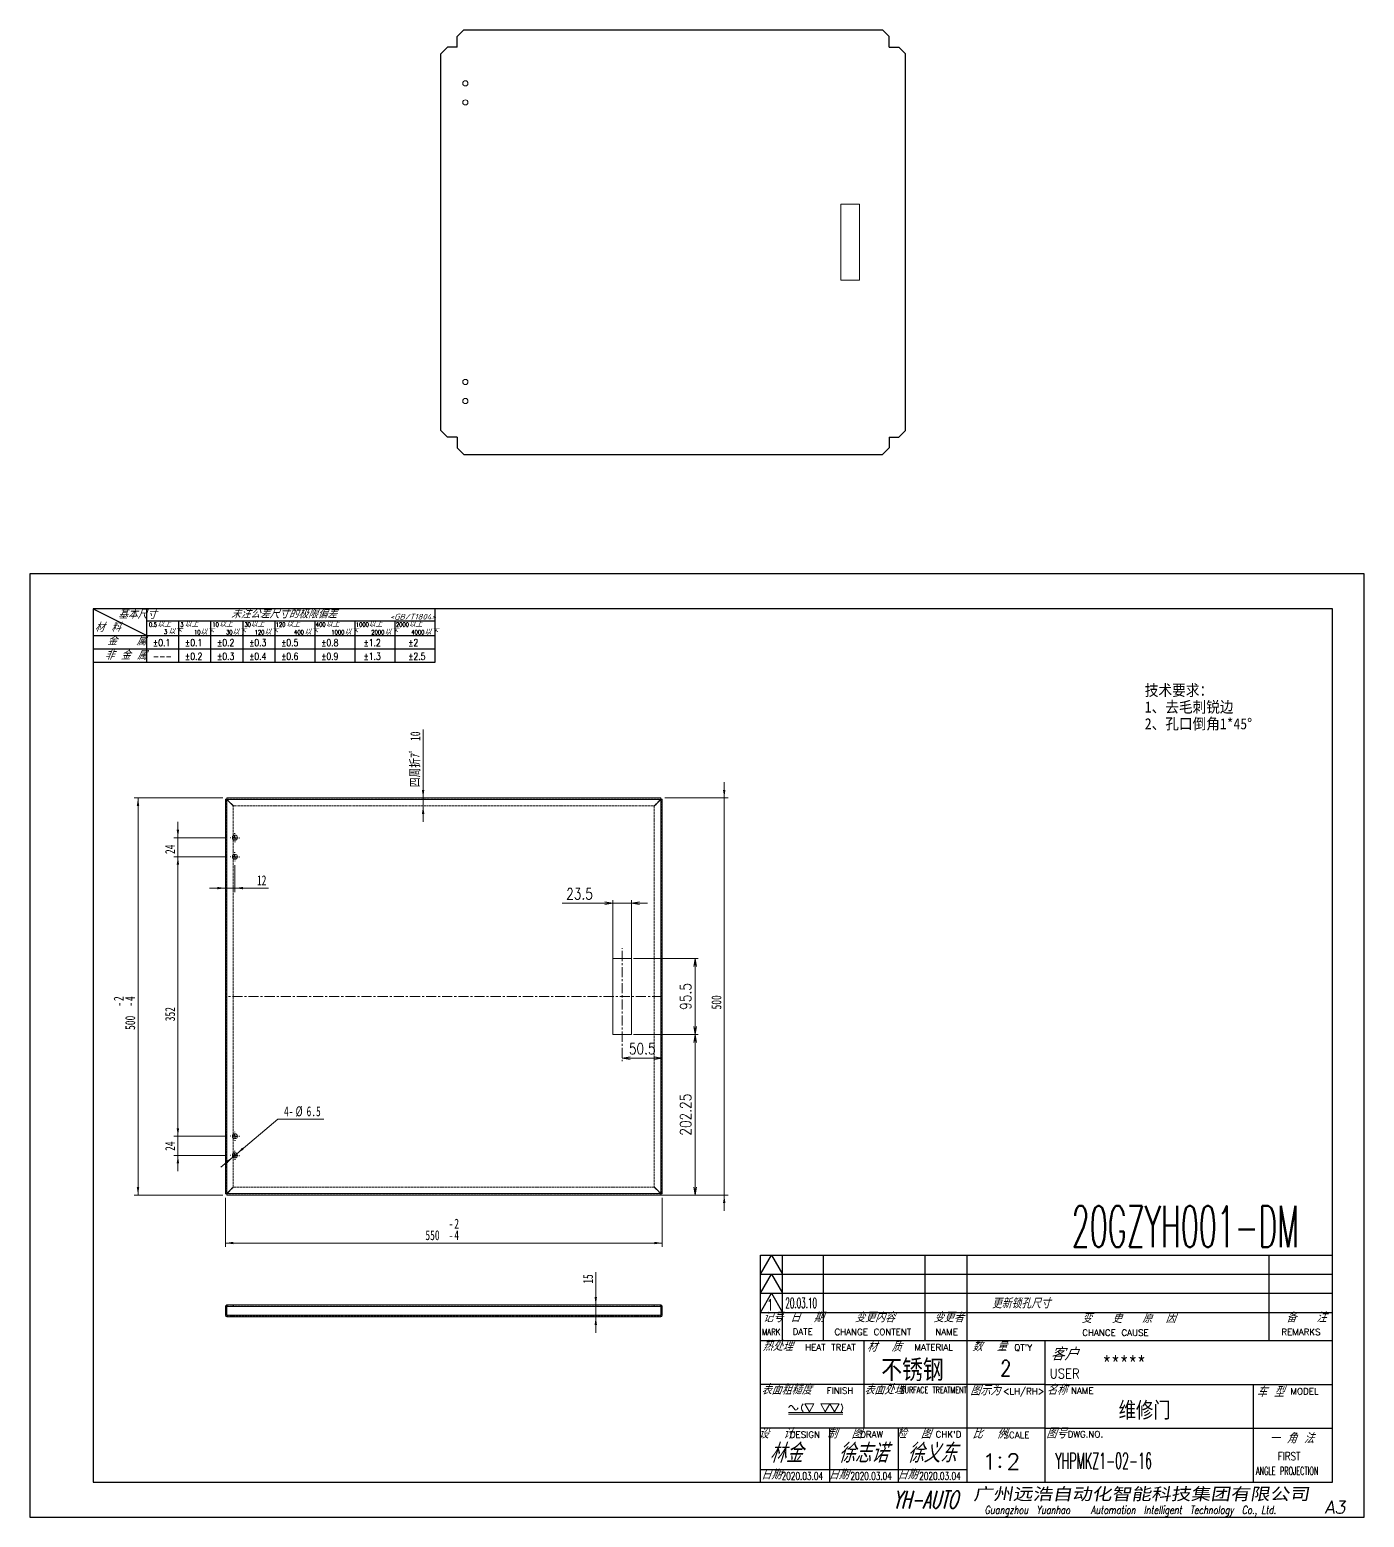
# Model space of a CAD drawing. Header units: millimetres. Extents: x 41248 to 42928, y -18678 to -16805.
import ezdxf
from ezdxf.enums import TextEntityAlignment as Align

# ---------------------------------------------------------------- set-up
doc = ezdxf.new("R2010")
doc.units = ezdxf.units.MM
doc.header["$PDMODE"] = 35
for name, pattern in [('AM_ISO02W050x2', [3.75, 3, -0.75]), ('CENTERX2', [20.32, 12.7, -2.54, 2.54, -2.54]), ('HIDDEN', [1.905, 1.27, -0.635])]:
    doc.linetypes.add(name, pattern=pattern)
for name, color, linetype in [('0-s', 7, 'Continuous'), ('图\\M+19E79\\M+195B6\\M+18E9A', 7, 'Continuous'), ('标注', 5, 'Continuous')]:
    doc.layers.add(name, color=color, linetype=linetype)
for name, color, linetype, lineweight in [('DIM', 3, 'Continuous', 20), ('DRAWING', 7, 'Continuous', 35), ('HIDDEN', 1, 'AM_ISO02W050x2', 18), ('MAIDI', 7, 'Continuous', 0), ('标注线', 3, 'Continuous', 25)]:
    doc.layers.add(name, color=color, linetype=linetype, lineweight=lineweight)
doc.styles.add('DIM', font='romans.shx', dxfattribs={"width": 0.8, "bigfont": 'bigfont.shx'})
doc.styles.add('GB', font='gbeitc.shx', dxfattribs={"bigfont": 'gbcbig.shx'})
doc.styles.add('hzdkt', font='simplex.shx')
doc.styles.add('SLDTEXTSTYLE0', font='TXT', dxfattribs={"width": 0.7, "bigfont": 'bigfont'})
doc.styles.add('SLDTEXTSTYLE1', font='TXT', dxfattribs={"width": 0.7})
doc.styles.get("Standard").update_dxf_attribs({"font": 'txt.shx', "width": 0.8, "oblique": 20, "bigfont": 'bigfont.shx'})
doc.styles.add('宋体', font='', dxfattribs={"width": 0.8, "height": 5})
doc.styles.add('标题\\M+18E9A', font='romand.shx', dxfattribs={"oblique": 10, "bigfont": 'bigfont.shx'})
doc.styles.add('标题栏字体', font='romans.shx', dxfattribs={"oblique": 10, "bigfont": 'bigfont.shx'})
doc.styles.get('宋体').set_extended_font_data('SimSun')
doc.dimstyles.new('YH 1-4', dxfattribs={"dimscale": 4, "dimtxt": 3.5, "dimasz": 2.5, "dimexe": 1, "dimexo": 0.625, "dimgap": 1.2, "dimtad": 3, "dimdsep": 46, "dimtxsty": 'DIM', "dimblk": 'OPEN', "dimcen": 0, "dimclrd": 8, "dimclre": 8, "dimclrt": 2, "dimazin": 2, "dimtfac": 0.5, "dimtmove": 0, "dimatfit": 3, "dimldrblk": 'OPEN', "dimfxl": 0, "dimtolj": 2, "dimlwd": 13, "dimlwe": 13, "dimarcsym": 0})

# ---------------------------------------------------------------- blocks, each defined once
blk = doc.blocks.new('FINISH_012')
at = {"layer": 'DIM'}
for p, q in [((-22.04, -7.78), (-5, -7.78)), ((-22.04, -8.28), (-5, -8.28)), ((-16.94, -5), (-14.06, -5)), ((-15.5, -7.5), (-16.94, -5)), ((-14.06, -5), (-15.5, -7.5)), ((-11.94, -5), (-9.06, -5)), ((-10.5, -7.5), (-11.94, -5)), ((-9.06, -5), (-10.5, -7.5)), ((-7.61, -7.5), (-9.06, -5)), ((-9.06, -5), (-6.17, -5)), ((-6.17, -5), (-7.61, -7.5))]:
    blk.add_line(p, q, dxfattribs=at)
for points in [[(-22, -6.25), (-21.25, -5.5), (-20.5, -6.25), (-19.75, -7), (-19, -6.25)], [(-17.5, -5), (-18, -6.25), (-17.5, -7.5)], [(-5.5, -5), (-5, -6.25), (-5.5, -7.5)]]:
    blk.add_spline(points, degree=3, dxfattribs=at)
blk = doc.blocks.new('YH A3')
at = {"layer": 'Defpoints', "linetype": 'Continuous'}
for p, q in [((0, 297), (0, 0)), ((420, 297), (0, 297)), ((420, 0), (420, 297)), ((0, 0), (420, 0))]:
    blk.add_line(p, q, dxfattribs=at)
at = {"layer": '图\\M+19E79\\M+195B6\\M+18E9A', "linetype": 'Continuous'}
for p, q in [((20, 286), (20, 11)), ((410, 286), (20, 286)), ((410, 11), (410, 286)), ((20, 11), (410, 11))]:
    blk.add_line(p, q, dxfattribs=at)
at = {"layer": '图\\M+19E79\\M+195B6\\M+18E9A', "color": 9}
for p, q in [((20, 286), (36.88, 277.54)), ((36.88, 269.2), (36.88, 286)), ((127.6, 269.2), (127.6, 286)), ((36.88, 282.22), (127.6, 282.22)), ((46.96, 269.2), (46.96, 282.22)), ((57.04, 269.2), (57.04, 282.22)), ((67.12, 269.2), (67.12, 282.22)), ((77.2, 269.2), (77.2, 282.22)), ((89.8, 269.2), (89.8, 282.22)), ((102.4, 269.2), (102.4, 282.22)), ((115, 269.2), (115, 282.22)), ((20, 277.54), (127.6, 277.54)), ((20, 273.37), (127.6, 273.37)), ((20, 269.2), (127.6, 269.2)), ((230, 82.5), (410, 82.5)), ((230, 76.5), (233.43, 82.5)), ((233.43, 82.5), (236.86, 76.5)), ((236.86, 55.5), (236.86, 82.5)), ((249.86, 55.5), (249.86, 82.5)), ((281.86, 55.5), (281.86, 82.5)), ((390, 82.5), (390, 55.5)), ((230, 76.5), (410, 76.5)), ((230, 70.5), (233.43, 76.5)), ((233.43, 76.5), (236.86, 70.5)), ((230, 70.5), (410, 70.5)), ((230, 64.5), (233.43, 70.5)), ((233.43, 70.5), (236.86, 64.5)), ((230, 64.5), (410, 64.5)), ((230, 64.5), (410, 64.5)), ((410, 55.5), (230, 55.5)), ((262.5, 55.5), (262.5, 41.75)), ((319.5, 55.5), (319.5, 11)), ((319.5, 41.75), (230, 41.75)), ((262.5, 41.75), (262.5, 28)), ((319.5, 41.75), (410, 41.75)), ((385, 41.75), (385, 11)), ((319.5, 28), (230, 28)), ((251.68, 28), (251.68, 11)), ((273.34, 28), (273.34, 11)), ((319.5, 28), (410, 28)), ((230, 15), (295, 15))]:
    blk.add_line(p, q, dxfattribs=at)
at = {"layer": '图\\M+19E79\\M+195B6\\M+18E9A', "color": 9, "linetype": 'Continuous'}
for p, q in [((230, 11), (230, 82.5)), ((295, 11), (295, 82.5)), ((246.18, 60.71), (246.18, 60.71)), ((246.18, 60.71), (246.18, 60.71)), ((246.18, 60.71), (246.18, 60.71)), ((399.47, 38.42), (399.47, 38.42))]:
    blk.add_line(p, q, dxfattribs=at)
at = {"layer": '图\\M+19E79\\M+195B6\\M+18E9A', "color": 7}
blk.add_line((410, 55.5), (230, 55.5), dxfattribs=at)
at = {"layer": '图\\M+19E79\\M+195B6\\M+18E9A', "color": 9}
for s, height, style, width, p in [('基本尺寸', 2.52, 'GB', 1.2, (27.84, 282.88)), ('未注公差尺寸的极限偏差', 2.52, 'GB', 1.5, (63.32, 283.02)), ('材 料', 2.52, 'GB', 1.5, (20.42, 278.77)), ('0.5', 1.35, 'DIM', 0.7, (37.54, 280.35)), ('以上', 1.62, 'GB', 1.3, (40.15, 280.3)), ('3', 1.35, 'DIM', 0.8, (47.39, 280.35)), ('以上', 1.62, 'GB', 1.3, (48.76, 280.3)), ('10', 1.35, 'DIM', 0.8, (57.47, 280.35)), ('以上', 1.62, 'GB', 1.3, (59.6, 280.3)), ('30', 1.35, 'DIM', 0.8, (67.55, 280.35)), ('以上', 1.62, 'GB', 1.3, (69.53, 280.3)), ('120', 1.35, 'DIM', 0.8, (77.39, 280.35)), ('以上', 1.62, 'GB', 1.3, (80.72, 280.3)), ('400', 1.35, 'DIM', 0.8, (90.03, 280.35)), ('以上', 1.62, 'GB', 1.3, (93.19, 280.3)), ('1000', 1.35, 'DIM', 0.8, (102.63, 280.35)), ('以上', 1.62, 'GB', 1.3, (106.67, 280.3)), ('<GB/T1804>', 1.8, 'GB', 1.3, (113.29, 282.59)), ('2000', 1.35, 'DIM', 0.8, (115.23, 280.35)), ('以上', 1.62, 'GB', 1.3, (119.31, 280.3)), ('金   属', 2.52, 'GB', 1.5, (24.33, 274.48)), ('\\M+1817D0.1', 2.205, 'DIM', 0.8, (38.78, 274.23)), ('3', 1.35, 'DIM', 0.8, (42.24, 278.06)), ('以下', 1.62, 'GB', 1.3, (43.61, 278.01)), ('\\M+1817D0.1', 2.205, 'DIM', 0.8, (48.86, 274.23)), ('10', 1.35, 'DIM', 0.8, (51.7, 277.92)), ('以下', 1.62, 'GB', 1.3, (53.69, 277.87)), ('\\M+1817D0.2', 2.205, 'DIM', 0.8, (58.94, 274.23)), ('30', 1.35, 'DIM', 0.8, (61.78, 277.92)), ('以下', 1.62, 'GB', 1.3, (63.77, 277.87)), ('\\M+1817D0.3', 2.205, 'DIM', 0.8, (69.02, 274.23)), ('120', 1.35, 'DIM', 0.8, (70.77, 277.92)), ('以下', 1.62, 'GB', 1.3, (73.85, 277.87)), ('\\M+1817D0.5', 2.205, 'DIM', 0.8, (79.1, 274.23)), ('400', 1.35, 'DIM', 0.8, (83.21, 277.92)), ('以下', 1.62, 'GB', 1.3, (86.45, 277.87)), ('\\M+1817D0.8', 2.205, 'DIM', 0.8, (91.7, 274.23)), ('1000', 1.35, 'DIM', 0.8, (94.92, 277.92)), ('以下', 1.62, 'GB', 1.3, (99.05, 277.87)), ('\\M+1817D1.2', 2.205, 'DIM', 0.8, (105.02, 274.23)), ('2000', 1.35, 'DIM', 0.8, (107.5, 277.92)), ('以下', 1.62, 'GB', 1.3, (111.65, 277.87)), ('\\M+1817D2', 2.205, 'DIM', 0.8, (119.09, 274.23)), ('4000', 1.35, 'DIM', 0.8, (120.1, 277.92)), ('以下', 1.62, 'GB', 1.3, (124.25, 277.87)), ('非 金 属', 2.52, 'GB', 1.5, (23.53, 269.99)), ('\\M+1817D0.2', 2.205, 'DIM', 0.8, (48.86, 269.94)), ('\\M+1817D0.3', 2.205, 'DIM', 0.8, (58.94, 269.94)), ('\\M+1817D0.4', 2.205, 'DIM', 0.8, (69.02, 269.94)), ('\\M+1817D0.6', 2.205, 'DIM', 0.8, (79.1, 269.94)), ('\\M+1817D0.9', 2.205, 'DIM', 0.8, (91.7, 269.94)), ('\\M+1817D1.3', 2.205, 'DIM', 0.8, (105.02, 269.94)), ('\\M+1817D2.5', 2.205, 'DIM', 0.8, (119.09, 269.94)), ('---', 2.205, 'DIM', 0.8, (38.78, 269.94)), ('记号', 2.8, 'GB', 1.4, (230.72, 61.43)), ('日  期', 2.8, 'GB', 1.4, (239.28, 61.43)), ('变更内容', 2.8, 'GB', 1.4, (259.68, 61.43)), ('变更者', 2.8, 'GB', 1.4, (284.48, 61.43)), ('变   更   原  因', 2.8, 'GB', 1.4, (331.02, 61.18)), ('备   注', 2.8, 'GB', 1.4, (395.41, 61.43)), ('热处理', 3, 'GB', 1.4, (230.61, 52.37)), ('材  质', 3, 'GB', 1.4, (263.44, 52.14)), ('数  量', 3, 'GB', 1.4, (296.59, 52.28)), ('表面粗糙度', 3, 'GB', 1.4, (230.24, 38.66)), ('表面处理', 3, 'GB', 1.3, (262.62, 38.66)), ('图示为', 3, 'GB', 1.4, (295.92, 38.38)), ('名称\u3000', 3, 'GB', 1.4, (320.05, 38.56)), ('比  例\u3000', 3, 'GB', 1.4, (296.61, 24.77)), ('图号', 3, 'GB', 1.4, (319.87, 24.88))]:
    blk.add_text(s, height=height, dxfattribs=dict(at, style=style, width=width)).set_placement(p)
for s, height, width, p in [('MARK', 2, 0.8, (233.35, 57.34)), ('USER', 3, 0.9, (325.72, 43.73))]:
    blk.add_text(s, height=height, dxfattribs=dict(at, width=width)).set_placement(p, align=Align.CENTER)
for s, p in [('DATE', (243.26, 57.42)), ('CHANGE CONTENT', (265.34, 57.34)), ('HEAT TREAT', (252, 52.46)), ('MATERIAL', (284.5, 52.46)), ('FINISH', (255.02, 38.84))]:
    blk.add_text(s, height=2, dxfattribs=at).set_placement(p, align=Align.CENTER)
for s, p in [('NAME', (288.56, 58.34)), ('CHANCE CAUSE', (341.71, 58.09)), ('REMARKS', (400.08, 58.34)), ('MODEL', (401.21, 39.65))]:
    blk.add_text(s, height=2, dxfattribs=at).set_placement(p, align=Align.MIDDLE)
for s, p in [("QT'Y ", (309.85, 52.43)), ('<LH/RH>', (306.29, 38.68)), ('NAME', (327.69, 38.84)), (' DESIGN', (237.43, 25.01)), (' DRAW', (259.57, 25.06)), ("CHK'D", (285.09, 25.09)), ('SCALE', (306.49, 24.88)), ('DWG.NO.', (326.67, 25.14))]:
    blk.add_text(s, height=2, dxfattribs=at).set_placement(p)
at = {"layer": '图\\M+19E79\\M+195B6\\M+18E9A', "color": 9, "style": 'GB'}
for s, height, width, p in [('客户', 4, 1.5, (325.5, 49.34)), ('设  计', 3, 1.4, (234.8, 24.81)), ('制  图', 3, 1.4, (256.29, 24.81)), ('检  图', 3, 1.4, (278.12, 24.81)), ('一 角 法', 3, 1.4, (397.09, 23.29)), ('日期', 2.8, 1.4, (233.29, 11.96)), ('日期', 2.8, 1.4, (254.52, 11.96)), ('日期', 2.8, 1.4, (276.18, 11.96))]:
    blk.add_text(s, height=height, dxfattribs=dict(at, width=width)).set_placement(p, align=Align.CENTER)
at = {"layer": '图\\M+19E79\\M+195B6\\M+18E9A', "color": 9}
for s, height, width, p in [('SURFACE TREATMENT', 2, 0.6, (274.08, 39.06)), ('FIRST', 2.5, 0.800645, (392.8, 17.97)), ('ANGLE PROJECTION', 2.5, 0.6, (385.9, 13.33))]:
    blk.add_text(s, height=height, dxfattribs=dict(at, width=width)).set_placement(p)
at = {"layer": '图\\M+19E79\\M+195B6\\M+18E9A', "color": 9, "style": 'GB', "width": 1.4}
blk.add_text('车 型', height=3, dxfattribs=at).set_placement((390.38, 39.65), align=Align.MIDDLE)
at = {"layer": '图\\M+19E79\\M+195B6\\M+18E9A', "color": 9, "style": '标题栏字体'}
blk.add_text(':', height=5, dxfattribs=at).set_placement((304.25, 15.69))
at = {"layer": '图\\M+19E79\\M+195B6\\M+18E9A', "color": 7, "lineweight": -3, "style": '宋体', "oblique": 10, "width": 1.2}
blk.add_text('广州远浩自动化智能科技集团有限公司', height=3.8, dxfattribs=at).set_placement((296.96, 5.45))
at = {"layer": '图\\M+19E79\\M+195B6\\M+18E9A', "color": 7, "style": '标题\\M+18E9A'}
for s, height, oblique, width, p in [('YH-AUTO', 5.5, 15, 0.6, (281.84, 5.55)), ('Guangzhou  Yuanhao   Automation  Intelligent  Technology  Co., Ltd.', 2.5, 10, 0.75, (346.39, 1.94))]:
    blk.add_text(s, height=height, dxfattribs=dict(at, oblique=oblique, width=width)).set_placement(p, align=Align.MIDDLE)
at = {"layer": '图\\M+19E79\\M+195B6\\M+18E9A', "color": 7, "style": '标题\\M+18E9A', "oblique": 10}
blk.add_text('A3', height=4, dxfattribs=at).set_placement((410.8, 3.14), align=Align.MIDDLE)
blk = doc.blocks.new('_Open')
at = {"color": 0, "linetype": 'ByBlock', "lineweight": -2}
for p, q in [((-1, 0.17), (0, 0)), ((-1, -0.17), (0, 0)), ((0, 0), (-1, 0))]:
    blk.add_line(p, q, dxfattribs=at)
blk = doc.blocks.new('*D3')
at = {"layer": 'Defpoints', "color": 0, "transparency": 16777216}
for p in [(41981.8, -17904.7), (41981.8, -17981.5), (42005.3, -17981.5)]:
    blk.add_point(p, dxfattribs=at)
at = {"layer": 'DRAWING', "color": 8, "lineweight": 13, "transparency": 16777216}
for p, q in [((41971.8, -17904.7), (41918.1, -17904.7)), ((41981.8, -17979), (41981.8, -17900.7)), ((42005.3, -17904.7), (41981.8, -17904.7)), ((42005.3, -17979), (42005.3, -17900.7)), ((42015.3, -17904.7), (42025.3, -17904.7))]:
    blk.add_line(p, q, dxfattribs=at)
at = {"layer": 'DRAWING', "color": 8, "lineweight": 13, "transparency": 16777216, "xscale": 10, "yscale": 10, "zscale": 10}
blk.add_blockref('_Open', (41981.8, -17904.7), dxfattribs=at)
at = {"layer": 'DRAWING', "color": 8, "lineweight": 13, "transparency": 16777216, "xscale": 10, "yscale": 10, "zscale": 10, "rotation": 180}
blk.add_blockref('_Open', (42005.3, -17904.7), dxfattribs=at)
at = {"layer": 'DRAWING', "color": 2, "transparency": 16777216, "insert": (41939.9, -17892.9), "char_height": 14, "attachment_point": 5, "style": 'DIM'}
blk.add_mtext('\\A2;23.5', dxfattribs=at)
blk = doc.blocks.new('*D4')
at = {"layer": 'Defpoints', "color": 0, "transparency": 16777216}
for p in [(42005.3, -18069.9), (42085.3, -18069.9), (42018.6, -18272.1)]:
    blk.add_point(p, dxfattribs=at)
at = {"layer": 'DRAWING', "color": 8, "lineweight": 13, "transparency": 16777216}
for p, q in [((42007.8, -18069.9), (42089.3, -18069.9)), ((42085.3, -18262.1), (42085.3, -18079.9)), ((42021.1, -18272.1), (42089.3, -18272.1))]:
    blk.add_line(p, q, dxfattribs=at)
at = {"layer": 'DRAWING', "color": 8, "lineweight": 13, "transparency": 16777216, "xscale": 10, "yscale": 10, "zscale": 10}
for p, rotation in [((42085.3, -18069.9), 90), ((42085.3, -18272.1), 270)]:
    blk.add_blockref('_Open', p, dxfattribs=dict(at, rotation=rotation))
at = {"layer": 'DRAWING', "color": 2, "transparency": 16777216, "insert": (42073.5, -18171), "char_height": 14, "attachment_point": 5, "rotation": 90, "style": 'DIM'}
blk.add_mtext('\\A2;202.25', dxfattribs=at)
blk = doc.blocks.new('*D5')
at = {"layer": 'Defpoints', "color": 0, "transparency": 16777216}
for p in [(42005.3, -17974.4), (42085.3, -17974.4), (42005.3, -18069.9)]:
    blk.add_point(p, dxfattribs=at)
at = {"layer": 'DRAWING', "color": 8, "lineweight": 13, "transparency": 16777216}
for p, q in [((42007.8, -17974.4), (42089.3, -17974.4)), ((42085.3, -18059.9), (42085.3, -17984.4)), ((42007.8, -18069.9), (42089.3, -18069.9))]:
    blk.add_line(p, q, dxfattribs=at)
at = {"layer": 'DRAWING', "color": 8, "lineweight": 13, "transparency": 16777216, "xscale": 10, "yscale": 10, "zscale": 10}
for p, rotation in [((42085.3, -17974.4), 90), ((42085.3, -18069.9), 270)]:
    blk.add_blockref('_Open', p, dxfattribs=dict(at, rotation=rotation))
at = {"layer": 'DRAWING', "color": 2, "transparency": 16777216, "insert": (42073.5, -18022.1), "char_height": 14, "attachment_point": 5, "rotation": 90, "style": 'DIM'}
blk.add_mtext('\\A2;95.5', dxfattribs=at)
blk = doc.blocks.new('*D6')
at = {"layer": 'Defpoints', "color": 0, "transparency": 16777216}
for p in [(42044.1, -18083.1), (41993.6, -18099.4), (42044.1, -18099.7)]:
    blk.add_point(p, dxfattribs=at)
at = {"layer": 'DRAWING', "color": 8, "lineweight": 13, "transparency": 16777216}
for p, q in [((42044.1, -18085.6), (42044.1, -18103.7)), ((41993.6, -18101.9), (41993.6, -18103.7)), ((42003.6, -18099.7), (42034.1, -18099.7))]:
    blk.add_line(p, q, dxfattribs=at)
at = {"layer": 'DRAWING', "color": 8, "lineweight": 13, "transparency": 16777216, "xscale": 10, "yscale": 10, "zscale": 10, "rotation": 180}
blk.add_blockref('_Open', (41993.6, -18099.7), dxfattribs=at)
at = {"layer": 'DRAWING', "color": 8, "lineweight": 13, "transparency": 16777216, "xscale": 10, "yscale": 10, "zscale": 10}
blk.add_blockref('_Open', (42044.1, -18099.7), dxfattribs=at)
at = {"layer": 'DRAWING', "color": 2, "transparency": 16777216, "insert": (42018.8, -18087.9), "char_height": 14, "attachment_point": 5, "style": 'DIM'}
blk.add_mtext('\\A2;50.5', dxfattribs=at)

msp = doc.modelspace()

# ---------------------------------------------------------------- linework, layer by layer
at = {"color": 7, "linetype": 'Continuous', "lineweight": 15}
for p, q in [((42292.432, -17024.559), (42268.932, -17024.559)), ((42268.932, -17024.559), (42268.932, -17120.059)), ((42292.432, -17120.059), (42292.432, -17024.559)), ((42268.932, -17120.059), (42292.432, -17120.059)), ((41494.095, -17773.818), (41494.064, -17773.813)), ((41494.064, -17773.813), (41495.564, -17773.813)), ((41494.064, -18270.46), (41494.064, -17773.813)), ((41494.185, -17773.833), (41494.095, -17773.818)), ((41494.332, -17773.857), (41494.185, -17773.833)), ((41494.532, -17773.889), (41494.332, -17773.857)), ((41494.779, -17773.929), (41494.532, -17773.889)), ((41495.064, -17773.975), (41494.779, -17773.929)), ((41495.38, -17774.026), (41495.064, -17773.975)), ((41495.717, -17774.08), (41495.38, -17774.026)), ((41495.572, -17773.818), (41495.564, -17773.813)), ((41495.594, -17773.833), (41495.572, -17773.818)), ((41495.631, -17773.857), (41495.594, -17773.833)), ((41495.681, -17773.889), (41495.631, -17773.857)), ((41495.743, -17773.929), (41495.681, -17773.889)), ((41496.064, -17774.137), (41495.717, -17774.08)), ((41495.741, -17772.137), (41495.741, -17773.637)), ((41495.741, -17772.137), (41495.746, -17772.167)), ((41495.741, -17772.137), (42042.388, -17772.137)), ((41495.741, -17773.637), (41495.746, -17773.644)), ((41495.814, -17773.975), (41495.743, -17773.929)), ((41495.746, -17772.167), (41495.761, -17772.257)), ((41495.746, -17773.644), (41495.761, -17773.667)), ((41495.761, -17772.257), (41495.784, -17772.405)), ((41495.761, -17773.667), (41495.784, -17773.704)), ((41495.784, -17772.405), (41495.817, -17772.604)), ((41495.784, -17773.704), (41495.817, -17773.754)), ((41495.893, -17774.026), (41495.814, -17773.975)), ((41495.817, -17772.604), (41495.857, -17772.851)), ((41495.817, -17773.754), (41495.857, -17773.815)), ((41495.857, -17772.851), (41495.903, -17773.137)), ((41495.857, -17773.815), (41495.903, -17773.887)), ((41495.977, -17774.08), (41495.893, -17774.026)), ((41495.903, -17773.137), (41495.954, -17773.453)), ((41495.903, -17773.887), (41495.954, -17773.966)), ((41495.954, -17773.453), (41496.008, -17773.789)), ((41495.954, -17773.966), (41496.008, -17774.05)), ((41496.064, -17774.137), (41495.977, -17774.08)), ((41496.008, -17773.789), (41496.064, -17774.137)), ((41496.008, -17774.05), (41496.064, -17774.137)), ((41496.064, -18270.137), (41496.064, -17774.137)), ((41496.064, -17774.137), (42042.064, -17774.137)), ((42042.064, -17774.137), (42042.12, -17773.789)), ((42042.064, -17774.137), (42042.12, -17774.05)), ((42042.162, -17774.074), (42042.064, -17774.137)), ((42042.454, -17774.074), (42042.064, -17774.137)), ((42042.064, -17774.137), (42042.064, -18270.137)), ((42042.12, -17773.789), (42042.175, -17773.453)), ((42042.12, -17774.05), (42042.175, -17773.966)), ((42042.256, -17774.013), (42042.162, -17774.074)), ((42042.175, -17773.453), (42042.226, -17773.137)), ((42042.175, -17773.966), (42042.226, -17773.887)), ((42042.226, -17773.137), (42042.272, -17772.851)), ((42042.226, -17773.887), (42042.272, -17773.815)), ((42042.342, -17773.957), (42042.256, -17774.013)), ((42042.272, -17772.851), (42042.312, -17772.604)), ((42042.272, -17773.815), (42042.312, -17773.754)), ((42042.312, -17772.604), (42042.344, -17772.405)), ((42042.312, -17773.754), (42042.344, -17773.704)), ((42042.418, -17773.908), (42042.342, -17773.957)), ((42042.344, -17772.405), (42042.368, -17772.257)), ((42042.344, -17773.704), (42042.368, -17773.667)), ((42042.368, -17772.257), (42042.383, -17772.167)), ((42042.368, -17773.667), (42042.383, -17773.644)), ((42042.383, -17772.167), (42042.388, -17772.137)), ((42042.383, -17773.644), (42042.388, -17773.637)), ((42042.388, -17772.137), (42042.388, -17773.637)), ((42042.48, -17773.868), (42042.418, -17773.908)), ((42042.83, -17774.013), (42042.454, -17774.074)), ((42042.526, -17773.838), (42042.48, -17773.868)), ((42042.555, -17773.82), (42042.526, -17773.838)), ((42042.564, -17773.813), (42042.555, -17773.82)), ((42044.064, -17773.813), (42042.564, -17773.813)), ((42043.175, -17773.957), (42042.83, -17774.013)), ((42043.478, -17773.908), (42043.175, -17773.957)), ((42043.727, -17773.868), (42043.478, -17773.908)), ((42043.912, -17773.838), (42043.727, -17773.868)), ((42044.026, -17773.82), (42043.912, -17773.838)), ((42044.064, -17773.813), (42044.026, -17773.82)), ((42044.064, -17773.813), (42044.064, -18270.46)), ((41504.064, -17824.698), (41504.064, -17819.575)), ((41504.064, -17848.698), (41504.064, -17843.575)), ((42005.314, -17974.387), (41981.814, -17974.387)), ((41981.814, -17974.387), (41981.814, -18069.887)), ((42005.314, -18069.887), (42005.314, -17974.387)), ((41981.814, -18069.887), (42005.314, -18069.887)), ((41504.064, -18200.698), (41504.064, -18195.575)), ((41504.064, -18224.698), (41504.064, -18219.575)), ((41494.064, -18270.46), (41494.095, -18270.455)), ((41494.064, -18270.46), (41495.564, -18270.46)), ((41494.095, -18270.455), (41494.185, -18270.44)), ((41494.185, -18270.44), (41494.332, -18270.416)), ((41494.332, -18270.416), (41494.532, -18270.384)), ((41494.532, -18270.384), (41494.779, -18270.344)), ((41494.779, -18270.344), (41495.064, -18270.298)), ((41495.064, -18270.298), (41495.38, -18270.247)), ((41495.38, -18270.247), (41495.717, -18270.193)), ((41495.564, -18270.46), (41495.572, -18270.455)), ((41495.572, -18270.455), (41495.594, -18270.44)), ((41495.594, -18270.44), (41495.631, -18270.416)), ((41495.631, -18270.416), (41495.681, -18270.384)), ((41495.681, -18270.384), (41495.743, -18270.344)), ((41495.717, -18270.193), (41496.064, -18270.137)), ((41495.746, -18270.629), (41495.741, -18270.637)), ((41495.741, -18272.137), (41495.741, -18270.637)), ((41495.746, -18272.106), (41495.741, -18272.137)), ((42042.388, -18272.137), (41495.741, -18272.137)), ((41495.743, -18270.344), (41495.814, -18270.298)), ((41495.761, -18270.606), (41495.746, -18270.629)), ((41495.761, -18272.016), (41495.746, -18272.106)), ((41495.784, -18270.57), (41495.761, -18270.606)), ((41495.784, -18271.869), (41495.761, -18272.016)), ((41495.817, -18270.52), (41495.784, -18270.57)), ((41495.817, -18271.669), (41495.784, -18271.869)), ((41495.814, -18270.298), (41495.893, -18270.247)), ((41495.857, -18270.458), (41495.817, -18270.52)), ((41495.857, -18271.422), (41495.817, -18271.669)), ((41495.903, -18270.387), (41495.857, -18270.458)), ((41495.903, -18271.137), (41495.857, -18271.422)), ((41495.893, -18270.247), (41495.977, -18270.193)), ((41495.954, -18270.308), (41495.903, -18270.387)), ((41495.954, -18270.821), (41495.903, -18271.137)), ((41496.008, -18270.223), (41495.954, -18270.308)), ((41496.008, -18270.484), (41495.954, -18270.821)), ((41495.977, -18270.193), (41496.064, -18270.137)), ((41496.064, -18270.137), (41496.008, -18270.223)), ((41496.064, -18270.137), (41496.008, -18270.484)), ((42042.064, -18270.137), (41496.064, -18270.137)), ((42042.064, -18270.137), (42042.162, -18270.2)), ((42042.064, -18270.137), (42042.454, -18270.2)), ((42042.12, -18270.223), (42042.064, -18270.137)), ((42042.12, -18270.484), (42042.064, -18270.137)), ((42042.175, -18270.308), (42042.12, -18270.223)), ((42042.175, -18270.821), (42042.12, -18270.484)), ((42042.162, -18270.2), (42042.256, -18270.26)), ((42042.226, -18270.387), (42042.175, -18270.308)), ((42042.226, -18271.137), (42042.175, -18270.821)), ((42042.272, -18270.458), (42042.226, -18270.387)), ((42042.272, -18271.422), (42042.226, -18271.137)), ((42042.256, -18270.26), (42042.342, -18270.316)), ((42042.312, -18270.52), (42042.272, -18270.458)), ((42042.312, -18271.669), (42042.272, -18271.422)), ((42042.344, -18270.57), (42042.312, -18270.52)), ((42042.344, -18271.869), (42042.312, -18271.669)), ((42042.342, -18270.316), (42042.418, -18270.365)), ((42042.368, -18270.606), (42042.344, -18270.57)), ((42042.368, -18272.016), (42042.344, -18271.869)), ((42042.383, -18270.629), (42042.368, -18270.606)), ((42042.383, -18272.106), (42042.368, -18272.016)), ((42042.388, -18270.637), (42042.383, -18270.629)), ((42042.388, -18272.137), (42042.383, -18272.106)), ((42042.388, -18272.137), (42042.388, -18270.637)), ((42042.418, -18270.365), (42042.48, -18270.405)), ((42042.454, -18270.2), (42042.83, -18270.26)), ((42042.48, -18270.405), (42042.526, -18270.435)), ((42042.526, -18270.435), (42042.555, -18270.454)), ((42042.555, -18270.454), (42042.564, -18270.46)), ((42044.064, -18270.46), (42042.564, -18270.46)), ((42042.83, -18270.26), (42043.175, -18270.316)), ((42043.175, -18270.316), (42043.478, -18270.365)), ((42043.478, -18270.365), (42043.727, -18270.405)), ((42043.727, -18270.405), (42043.912, -18270.435)), ((42043.912, -18270.435), (42044.026, -18270.454)), ((42044.026, -18270.454), (42044.064, -18270.46)), ((41496.064, -18410.582), (41496.064, -18410.711)), ((41496.241, -18410.582), (41496.064, -18410.582)), ((41496.241, -18410.582), (42041.887, -18410.582)), ((42042.064, -18410.582), (42041.887, -18410.582)), ((42042.064, -18410.582), (42042.064, -18410.711)), ((41494.064, -18423.582), (41494.064, -18412.582)), ((41494.064, -18412.582), (41495.564, -18412.582)), ((41494.064, -18423.582), (41495.564, -18423.582)), ((41495.564, -18423.582), (41495.564, -18412.582)), ((41495.741, -18412.582), (42042.388, -18412.582)), ((41495.741, -18412.582), (41495.741, -18423.582)), ((41495.741, -18423.582), (42042.388, -18423.582)), ((41496.064, -18425.582), (42042.064, -18425.582)), ((42042.388, -18423.582), (42042.388, -18412.582)), ((42044.064, -18412.582), (42042.564, -18412.582)), ((42042.564, -18412.582), (42042.564, -18423.582)), ((42044.064, -18423.582), (42042.564, -18423.582)), ((42044.064, -18412.582), (42044.064, -18423.582))]:
    msp.add_line(p, q, dxfattribs=at)
for centre in [(41796.182, -16872.309), (41796.182, -16896.309), (41796.182, -17248.309), (41796.182, -17272.309), (41506.064, -17822.137), (41506.064, -17846.137), (41506.064, -18198.137), (41506.064, -18222.137)]:
    msp.add_circle(centre, 3.25, dxfattribs=at)
for centre, radius, start, end in [((41496.064, -18412.582), 2, 90, 180), ((42042.064, -18412.582), 2, 0, 90), ((41496.064, -18423.582), 2, 180, 270), ((41496.064, -18412.582), 0.5, 128.85201, 180), ((41496.064, -18423.582), 0.5, 180, 230.635108), ((42042.064, -18423.582), 2, 270, 0), ((42042.064, -18412.582), 0.5, 0, 51.14799), ((42042.064, -18423.582), 0.5, 309.364892, 0)]:
    msp.add_arc(centre, radius, start, end, dxfattribs=at)
for centre, ratio, start_param, end_param in [((41496.241, -18412.582), 0.25, 0, 1.57079633), ((42041.887, -18412.582), 0.25, 4.71238898, 6.28318531), ((41496.064, -18423.582), 0.16161165, 1.57079633, 3.14159265), ((42042.064, -18423.582), 0.16161165, 3.14159265, 4.71238898)]:
    msp.add_ellipse(centre, major_axis=(0, 2), ratio=ratio, start_param=start_param, end_param=end_param, dxfattribs=at)
at = {"layer": '0-s'}
for p, q in [((41785.682, -16813.309), (41794.182, -16804.809)), ((41785.682, -16826.809), (41785.682, -16813.309)), ((41794.182, -16804.809), (42321.182, -16804.809)), ((42329.682, -16813.309), (42321.182, -16804.809)), ((42329.682, -16826.809), (42329.682, -16813.309)), ((41773.682, -16826.809), (41765.182, -16835.309)), ((41765.182, -17309.309), (41765.182, -16835.309)), ((41785.682, -16826.809), (41773.682, -16826.809)), ((42329.682, -16826.809), (42341.682, -16826.809)), ((42341.682, -16826.809), (42350.182, -16835.309)), ((42350.182, -17309.309), (42350.182, -16835.309)), ((41773.682, -17317.809), (41765.182, -17309.309)), ((41785.682, -17317.809), (41773.682, -17317.809)), ((41785.682, -17317.809), (41785.682, -17331.309)), ((42329.682, -17317.809), (42329.682, -17331.309)), ((42329.682, -17317.809), (42341.682, -17317.809)), ((42341.682, -17317.809), (42350.182, -17309.309)), ((41785.682, -17331.309), (41794.182, -17339.809)), ((41794.182, -17339.809), (42321.182, -17339.809)), ((42329.682, -17331.309), (42321.182, -17339.809))]:
    msp.add_line(p, q, dxfattribs=at)
at = {"layer": 'HIDDEN', "linetype": 'HIDDEN', "lineweight": 0}
for p, q in [((41494.103, -17773.823), (41494.064, -17773.813)), ((41494.217, -17773.851), (41494.103, -17773.823)), ((41494.401, -17773.898), (41494.217, -17773.851)), ((41494.65, -17773.96), (41494.401, -17773.898)), ((41494.953, -17774.036), (41494.65, -17773.96)), ((41495.299, -17774.122), (41494.953, -17774.036)), ((41495.674, -17774.216), (41495.299, -17774.122)), ((41495.564, -18270.46), (41495.564, -17773.813)), ((41495.574, -17773.823), (41495.564, -17773.813)), ((41495.602, -17773.851), (41495.574, -17773.823)), ((41495.649, -17773.898), (41495.602, -17773.851)), ((41495.711, -17773.96), (41495.649, -17773.898)), ((41496.064, -17774.313), (41495.674, -17774.216)), ((41495.786, -17774.036), (41495.711, -17773.96)), ((41495.741, -17772.137), (41495.751, -17772.175)), ((41495.741, -17773.637), (42042.388, -17773.637)), ((41495.741, -17773.637), (41495.751, -17773.646)), ((41495.751, -17772.175), (41495.779, -17772.289)), ((41495.751, -17773.646), (41495.779, -17773.675)), ((41495.779, -17772.289), (41495.825, -17772.474)), ((41495.779, -17773.675), (41495.825, -17773.721)), ((41495.873, -17774.122), (41495.786, -17774.036)), ((41495.825, -17772.474), (41495.887, -17772.722)), ((41495.825, -17773.721), (41495.887, -17773.783)), ((41495.967, -17774.216), (41495.873, -17774.122)), ((41495.887, -17772.722), (41495.963, -17773.025)), ((41495.887, -17773.783), (41495.963, -17773.859)), ((41495.963, -17773.025), (41496.05, -17773.371)), ((41495.963, -17773.859), (41496.05, -17773.945)), ((41496.064, -17774.313), (41495.967, -17774.216)), ((41496.05, -17773.371), (41496.144, -17773.746)), ((41496.05, -17773.945), (41496.144, -17774.039)), ((41504.064, -17782.313), (41496.064, -17774.313)), ((41496.144, -17773.746), (41496.241, -17774.137)), ((41496.144, -17774.039), (41496.241, -17774.137)), ((41496.241, -17774.137), (41504.241, -17782.137)), ((42033.888, -17782.137), (42041.887, -17774.137)), ((42042.064, -17774.313), (42034.064, -17782.313)), ((42041.887, -17774.137), (42041.985, -17773.746)), ((42041.887, -17774.137), (42041.985, -17774.039)), ((42041.985, -17773.746), (42042.079, -17773.371)), ((42041.985, -17774.039), (42042.079, -17773.945)), ((42042.151, -17774.227), (42042.064, -17774.313)), ((42042.412, -17774.227), (42042.064, -17774.313)), ((42042.079, -17773.371), (42042.165, -17773.025)), ((42042.079, -17773.945), (42042.165, -17773.859)), ((42042.235, -17774.142), (42042.151, -17774.227)), ((42042.165, -17773.025), (42042.241, -17772.722)), ((42042.165, -17773.859), (42042.241, -17773.783)), ((42042.314, -17774.063), (42042.235, -17774.142)), ((42042.241, -17772.722), (42042.303, -17772.474)), ((42042.241, -17773.783), (42042.303, -17773.721)), ((42042.303, -17772.474), (42042.349, -17772.289)), ((42042.303, -17773.721), (42042.349, -17773.675)), ((42042.386, -17773.992), (42042.314, -17774.063)), ((42042.349, -17772.289), (42042.378, -17772.175)), ((42042.349, -17773.675), (42042.378, -17773.646)), ((42042.378, -17772.175), (42042.388, -17772.137)), ((42042.378, -17773.646), (42042.388, -17773.637)), ((42042.447, -17773.93), (42042.386, -17773.992)), ((42042.748, -17774.142), (42042.412, -17774.227)), ((42042.497, -17773.88), (42042.447, -17773.93)), ((42042.534, -17773.843), (42042.497, -17773.88)), ((42042.557, -17773.821), (42042.534, -17773.843)), ((42042.564, -17773.813), (42042.557, -17773.821)), ((42042.564, -17773.813), (42042.564, -18270.46)), ((42043.064, -17774.063), (42042.748, -17774.142)), ((42043.35, -17773.992), (42043.064, -17774.063)), ((42043.596, -17773.93), (42043.35, -17773.992)), ((42043.796, -17773.88), (42043.596, -17773.93)), ((42043.944, -17773.843), (42043.796, -17773.88)), ((42044.034, -17773.821), (42043.944, -17773.843)), ((42044.064, -17773.813), (42044.034, -17773.821)), ((41504.064, -17819.575), (41504.064, -17782.313)), ((41504.241, -17782.137), (42033.888, -17782.137)), ((42034.064, -17782.313), (42034.064, -18261.96)), ((41504.064, -17843.575), (41504.064, -17824.698)), ((41504.064, -18195.575), (41504.064, -17848.698)), ((41504.064, -18219.575), (41504.064, -18200.698)), ((41504.064, -18261.96), (41504.064, -18224.698)), ((41496.064, -18269.96), (41504.064, -18261.96)), ((41504.241, -18262.137), (41496.241, -18270.137)), ((42033.888, -18262.137), (41504.241, -18262.137)), ((42041.887, -18270.137), (42033.888, -18262.137)), ((42034.064, -18261.96), (42042.064, -18269.96)), ((41494.064, -18270.46), (41494.103, -18270.45)), ((41494.103, -18270.45), (41494.217, -18270.422)), ((41494.217, -18270.422), (41494.401, -18270.376)), ((41494.401, -18270.376), (41494.65, -18270.313)), ((41494.65, -18270.313), (41494.953, -18270.238)), ((41494.953, -18270.238), (41495.299, -18270.151)), ((41495.299, -18270.151), (41495.674, -18270.057)), ((41495.564, -18270.46), (41495.574, -18270.45)), ((41495.574, -18270.45), (41495.602, -18270.422)), ((41495.602, -18270.422), (41495.649, -18270.376)), ((41495.649, -18270.376), (41495.711, -18270.313)), ((41495.674, -18270.057), (41496.064, -18269.96)), ((41495.711, -18270.313), (41495.786, -18270.238)), ((41495.751, -18270.627), (41495.741, -18270.637)), ((42042.388, -18270.637), (41495.741, -18270.637)), ((41495.751, -18272.098), (41495.741, -18272.137)), ((41495.779, -18270.599), (41495.751, -18270.627)), ((41495.779, -18271.984), (41495.751, -18272.098)), ((41495.825, -18270.552), (41495.779, -18270.599)), ((41495.825, -18271.8), (41495.779, -18271.984)), ((41495.786, -18270.238), (41495.873, -18270.151)), ((41495.887, -18270.49), (41495.825, -18270.552)), ((41495.887, -18271.551), (41495.825, -18271.8)), ((41495.873, -18270.151), (41495.967, -18270.057)), ((41495.963, -18270.414), (41495.887, -18270.49)), ((41495.963, -18271.248), (41495.887, -18271.551)), ((41496.05, -18270.328), (41495.963, -18270.414)), ((41496.05, -18270.902), (41495.963, -18271.248)), ((41495.967, -18270.057), (41496.064, -18269.96)), ((41496.144, -18270.234), (41496.05, -18270.328)), ((41496.144, -18270.527), (41496.05, -18270.902)), ((41496.241, -18270.137), (41496.144, -18270.527)), ((41496.241, -18270.137), (41496.144, -18270.234)), ((42041.985, -18270.234), (42041.887, -18270.137)), ((42041.985, -18270.527), (42041.887, -18270.137)), ((42042.079, -18270.328), (42041.985, -18270.234)), ((42042.079, -18270.902), (42041.985, -18270.527)), ((42042.064, -18269.96), (42042.412, -18270.047)), ((42042.064, -18269.96), (42042.151, -18270.047)), ((42042.165, -18270.414), (42042.079, -18270.328)), ((42042.165, -18271.248), (42042.079, -18270.902)), ((42042.151, -18270.047), (42042.235, -18270.131)), ((42042.241, -18270.49), (42042.165, -18270.414)), ((42042.241, -18271.551), (42042.165, -18271.248)), ((42042.235, -18270.131), (42042.314, -18270.21)), ((42042.303, -18270.552), (42042.241, -18270.49)), ((42042.303, -18271.8), (42042.241, -18271.551)), ((42042.349, -18270.599), (42042.303, -18270.552)), ((42042.349, -18271.984), (42042.303, -18271.8)), ((42042.314, -18270.21), (42042.386, -18270.281)), ((42042.378, -18270.627), (42042.349, -18270.599)), ((42042.378, -18272.098), (42042.349, -18271.984)), ((42042.388, -18270.637), (42042.378, -18270.627)), ((42042.388, -18272.137), (42042.378, -18272.098)), ((42042.386, -18270.281), (42042.447, -18270.343)), ((42042.412, -18270.047), (42042.748, -18270.131)), ((42042.447, -18270.343), (42042.497, -18270.393)), ((42042.497, -18270.393), (42042.534, -18270.43)), ((42042.534, -18270.43), (42042.557, -18270.452)), ((42042.557, -18270.452), (42042.564, -18270.46)), ((42042.748, -18270.131), (42043.064, -18270.21)), ((42043.064, -18270.21), (42043.35, -18270.281)), ((42043.35, -18270.281), (42043.596, -18270.343)), ((42043.596, -18270.343), (42043.796, -18270.393)), ((42043.796, -18270.393), (42043.944, -18270.43)), ((42043.944, -18270.43), (42044.034, -18270.452)), ((42044.034, -18270.452), (42044.064, -18270.46)), ((41496.064, -18410.711), (41496.064, -18412.082)), ((41496.241, -18410.582), (41496.241, -18412.082)), ((41504.064, -18410.582), (41504.064, -18412.082)), ((41504.241, -18410.582), (41504.241, -18412.082)), ((42033.888, -18410.582), (42033.888, -18412.082)), ((42034.064, -18410.582), (42034.064, -18412.082)), ((42041.887, -18410.582), (42041.887, -18412.082)), ((42042.064, -18410.711), (42042.064, -18412.082)), ((41496.241, -18412.082), (41496.064, -18412.082)), ((41496.064, -18424.082), (42042.064, -18424.082)), ((41496.064, -18425.582), (41496.064, -18424.082)), ((41496.241, -18412.082), (42041.887, -18412.082)), ((41502.814, -18424.082), (41502.814, -18425.582)), ((41509.314, -18425.582), (41509.314, -18424.082)), ((41975.064, -18424.082), (41975.064, -18425.582)), ((42012.064, -18424.082), (42012.064, -18425.582)), ((42042.064, -18412.082), (42041.887, -18412.082)), ((42042.064, -18425.582), (42042.064, -18424.082))]:
    msp.add_line(p, q, dxfattribs=at)
for centre, start, end in [((41496.241, -18412.582), 90, 180), ((41496.064, -18423.582), 230.635108, 270), ((41496.064, -18412.582), 90, 128.85201), ((42041.887, -18412.582), 0, 90), ((42042.064, -18412.582), 51.14799, 90), ((42042.064, -18423.582), 270, 309.364892)]:
    msp.add_arc(centre, 0.5, start, end, dxfattribs=at)
for centre, start_param, end_param in [((41496.064, -18423.582), 1.57079633, 3.14159265), ((42042.064, -18423.582), 3.14159265, 4.71238898)]:
    msp.add_ellipse(centre, major_axis=(0, 0.5), ratio=0.64644661, start_param=start_param, end_param=end_param, dxfattribs=at)
at = {"layer": 'MAIDI'}
for p, q in [((41743.006, -17772.137), (41743.006, -17685.765)), ((42122.064, -17772.137), (42122.064, -17752.137)), ((41490.741, -17772.137), (41379.064, -17772.137)), ((41384.064, -18272.137), (41384.064, -17772.137)), ((41743.006, -17782.137), (41743.006, -17772.137)), ((42047.388, -17772.137), (42127.064, -17772.137)), ((42122.064, -18272.137), (42122.064, -17772.137)), ((41743.006, -17782.137), (41743.006, -17802.137)), ((41434.277, -17822.137), (41434.277, -17802.137)), ((41495.314, -17822.137), (41429.277, -17822.137)), ((41434.277, -17822.137), (41434.277, -17846.137)), ((41495.314, -17846.137), (41429.277, -17846.137)), ((41495.314, -17846.137), (41429.277, -17846.137)), ((41434.277, -17846.137), (41434.277, -17866.137)), ((41434.277, -17846.137), (41434.277, -18198.137)), ((41506.064, -17856.887), (41506.064, -17890.651)), ((41494.064, -17885.651), (41474.064, -17885.651)), ((41494.064, -17885.651), (41506.064, -17885.651)), ((41506.064, -17885.651), (41548.346, -17885.651)), ((41434.277, -18198.137), (41434.277, -18178.137)), ((41508.545, -18220.037), (41559.951, -18176.548)), ((41559.951, -18176.548), (41618.082, -18176.548)), ((41495.314, -18198.137), (41429.277, -18198.137)), ((41495.314, -18198.137), (41429.277, -18198.137)), ((41434.277, -18198.137), (41434.277, -18222.137)), ((41495.314, -18222.137), (41429.277, -18222.137)), ((41434.277, -18222.137), (41434.277, -18242.137)), ((41503.583, -18224.236), (41488.314, -18237.153)), ((41503.583, -18224.236), (41508.545, -18220.037)), ((41490.741, -18272.137), (41379.064, -18272.137)), ((41494.064, -18275.46), (41494.064, -18337.549)), ((42044.064, -18275.46), (42044.064, -18337.549)), ((42047.388, -18272.137), (42127.064, -18272.137)), ((42047.388, -18272.137), (42085.543, -18272.137)), ((42122.064, -18272.137), (42122.064, -18292.137)), ((41494.064, -18332.549), (42044.064, -18332.549)), ((41960.356, -18410.582), (41960.356, -18369.253)), ((41960.356, -18425.582), (41960.356, -18410.582)), ((41960.356, -18425.582), (41960.356, -18445.582))]:
    msp.add_line(p, q, dxfattribs=at)
for points in [[(41384.064, -17772.137), (41382.564, -17782.137), (41385.564, -17782.137)], [(41743.006, -17772.137), (41744.506, -17762.137), (41741.506, -17762.137)], [(42122.064, -17772.137), (42123.564, -17762.137), (42120.564, -17762.137)], [(41743.006, -17782.137), (41741.506, -17792.137), (41744.506, -17792.137)], [(41434.277, -17822.137), (41435.777, -17812.137), (41432.777, -17812.137)], [(41434.277, -17846.137), (41432.777, -17856.137), (41435.777, -17856.137)], [(41434.277, -17846.137), (41432.777, -17856.137), (41435.777, -17856.137)], [(41494.064, -17885.651), (41484.064, -17884.151), (41484.064, -17887.151)], [(41506.064, -17885.651), (41516.064, -17887.151), (41516.064, -17884.151)], [(41434.277, -18198.137), (41435.777, -18188.137), (41432.777, -18188.137)], [(41434.277, -18198.137), (41435.777, -18188.137), (41432.777, -18188.137)], [(41434.277, -18222.137), (41432.777, -18232.137), (41435.777, -18232.137)], [(41503.583, -18224.236), (41494.98, -18229.549), (41496.917, -18231.84)], [(41508.545, -18220.037), (41517.149, -18214.724), (41515.211, -18212.434)], [(41384.064, -18272.137), (41385.564, -18262.137), (41382.564, -18262.137)], [(42122.064, -18272.137), (42120.564, -18282.137), (42123.564, -18282.137)], [(41494.064, -18332.549), (41504.064, -18334.049), (41504.064, -18331.049)], [(42044.064, -18332.549), (42034.064, -18331.049), (42034.064, -18334.049)], [(41960.356, -18410.582), (41961.856, -18400.582), (41958.856, -18400.582)], [(41960.356, -18425.582), (41958.856, -18435.582), (41961.856, -18435.582)]]:
    msp.add_solid(points, dxfattribs=at)
at = {"layer": '标注', "color": 0}
for p, q in [((41501.064, -17822.137), (41500.314, -17822.137)), ((41506.064, -17822.137), (41503.564, -17822.137)), ((41506.064, -17817.137), (41506.064, -17816.387)), ((41506.064, -17822.137), (41506.064, -17819.637)), ((41506.064, -17822.137), (41506.064, -17824.637)), ((41506.064, -17822.137), (41508.564, -17822.137)), ((41506.064, -17827.137), (41506.064, -17827.887)), ((41511.064, -17822.137), (41511.814, -17822.137)), ((41501.064, -17846.137), (41500.314, -17846.137)), ((41506.064, -17846.137), (41503.564, -17846.137)), ((41506.064, -17841.137), (41506.064, -17840.387)), ((41506.064, -17846.137), (41506.064, -17843.637)), ((41506.064, -17846.137), (41506.064, -17848.637)), ((41506.064, -17846.137), (41508.564, -17846.137)), ((41511.064, -17846.137), (41511.814, -17846.137)), ((41506.064, -17851.137), (41506.064, -17851.887)), ((41501.064, -18198.137), (41500.314, -18198.137)), ((41506.064, -18198.137), (41503.564, -18198.137)), ((41506.064, -18193.137), (41506.064, -18192.387)), ((41506.064, -18198.137), (41506.064, -18195.637)), ((41506.064, -18198.137), (41506.064, -18200.637)), ((41506.064, -18198.137), (41508.564, -18198.137)), ((41506.064, -18203.137), (41506.064, -18203.887)), ((41511.064, -18198.137), (41511.814, -18198.137)), ((41501.064, -18222.137), (41500.314, -18222.137)), ((41506.064, -18222.137), (41503.564, -18222.137)), ((41506.064, -18217.137), (41506.064, -18216.387)), ((41506.064, -18222.137), (41506.064, -18219.637)), ((41506.064, -18222.137), (41506.064, -18224.637)), ((41506.064, -18222.137), (41508.564, -18222.137)), ((41511.064, -18222.137), (41511.814, -18222.137)), ((41506.064, -18227.137), (41506.064, -18227.887))]:
    msp.add_line(p, q, dxfattribs=at)
at = {"layer": '标注', "linetype": 'CENTERX2', "lineweight": 0}
for p, q in [((41993.564, -18099.387), (41993.564, -17961.137)), ((42043.888, -18022.137), (41494.241, -18022.137))]:
    msp.add_line(p, q, dxfattribs=at)

# ---------------------------------------------------------------- block references
at = {"xscale": 4, "yscale": 4, "zscale": 4}
msp.add_blockref('YH A3', (41247.781, -18677.858), dxfattribs=at)
at = {"layer": '图\\M+19E79\\M+195B6\\M+18E9A', "xscale": 4, "yscale": 4, "zscale": 4}
msp.add_blockref('FINISH_012', (42291.259, -18515.016), dxfattribs=at)

# ---------------------------------------------------------------- texts
at = {"layer": 'MAIDI', "char_height": 12.5, "attachment_point": 1, "rotation": 90}
for s, insert, style in [('10', (41726.893, -17700.314), 'SLDTEXTSTYLE1'), ('\\M+18E6C\\M+18EFC\\M+190DCｱﾟ', (41726.893, -17758.508), 'SLDTEXTSTYLE0'), ('24', (41418.164, -17842.715), 'SLDTEXTSTYLE1'), ('2', (41353.402, -18027.819), 'SLDTEXTSTYLE1'), ('-', (41353.402, -18035.093), 'SLDTEXTSTYLE1'), ('4', (41367.951, -18027.819), 'SLDTEXTSTYLE1'), ('-', (41367.951, -18035.093), 'SLDTEXTSTYLE1'), ('352', (41418.164, -18053.279), 'SLDTEXTSTYLE1'), ('500', (42105.951, -18038.433), 'SLDTEXTSTYLE1'), ('500', (41367.951, -18064.19), 'SLDTEXTSTYLE1'), ('24', (41418.164, -18216.526), 'SLDTEXTSTYLE1'), ('15', (41944.243, -18383.801), 'SLDTEXTSTYLE1')]:
    msp.add_mtext(s, dxfattribs=dict(at, insert=insert, style=style))
at = {"layer": 'MAIDI', "char_height": 12.5, "attachment_point": 1, "style": 'SLDTEXTSTYLE1'}
for s, insert in [('12', (41533.797, -17869.538)), ('4-', (41567.889, -18160.435)), ('%%c', (41582.438, -18160.435)), ('6.5', (41596.259, -18160.435)), ('550', (41745.884, -18316.436)), ('-', (41774.982, -18301.887)), ('4', (41782.256, -18316.436)), ('2', (41782.256, -18301.887)), ('-', (41774.982, -18316.436))]:
    msp.add_mtext(s, dxfattribs=dict(at, insert=insert))
at = {"layer": '图\\M+19E79\\M+195B6\\M+18E9A', "color": 3}
for s, height, style, width, p in [('20GZYH001-DM', 51.84, '标题栏字体', 0.511179, (42559.439, -18337.609)), ('1', 14, '标题栏字体', 0.8, (42175.186, -18417.44)), ('2', 20, '标题栏字体', 0.8, (42469.606, -18500.254)), ('维修门', 20, '宋体', 0.8, (42618.568, -18552.786)), ('YHPMKZ1-02-16', 20, '标题栏字体', 0.511179, (42538.754, -18616.768)), ('2020.03.04', 10, '标题栏字体', 0.675202, (42194.342, -18630.917)), ('2020.03.04', 10, '标题栏字体', 0.675202, (42280.982, -18630.917)), ('2020.03.04', 10, '标题栏字体', 0.675202, (42367.622, -18630.917))]:
    msp.add_text(s, height=height, dxfattribs=dict(at, style=style, width=width)).set_placement(p)
at = {"layer": '图\\M+19E79\\M+195B6\\M+18E9A', "color": 1, "style": '标题栏字体', "width": 0.511179}
msp.add_text('20.03.10', height=12.96, dxfattribs=at).set_placement((42199.038, -18414.522))
at = {"layer": '图\\M+19E79\\M+195B6\\M+18E9A', "color": 1, "style": 'GB'}
msp.add_text('更新锁孔尺寸', height=12.96, dxfattribs=at).set_placement((42458.982, -18414.873))
at = {"layer": '图\\M+19E79\\M+195B6\\M+18E9A', "color": 3, "style": '宋体', "width": 0.8}
msp.add_text('不锈钢', height=24, dxfattribs=at).set_placement((42359.058, -18503.827), align=Align.CENTER)
at = {"layer": '图\\M+19E79\\M+195B6\\M+18E9A', "color": 3, "lineweight": -3}
for s, height, style, width, p in [('*****', 20, '宋体', 0.8, (42598.296, -18495.132)), ('林金', 24, 'GB', 1.2, (42178.675, -18609.08)), ('徐志诺', 24, 'GB', 1.2, (42265.315, -18609.08)), ('徐义东', 24, 'GB', 1.2, (42351.955, -18609.08))]:
    msp.add_text(s, height=height, dxfattribs=dict(at, style=style, width=width)).set_placement(p)
at = {"layer": '图\\M+19E79\\M+195B6\\M+18E9A', "color": 3, "style": '标题栏字体'}
for s, p in [('1', (42447.279, -18617.845)), ('2', (42477.468, -18617.845))]:
    msp.add_text(s, height=20, dxfattribs=at).set_placement(p)
at = {"layer": '标注线', "insert": (42651.551, -17687.371), "char_height": 14, "attachment_point": 7, "line_spacing_factor": 0.903614, "style": 'hzdkt'}
msp.add_mtext('{\\fSimSun|b0|i0|c134|p2;\\W0.9;技术要求：\\fSimSun|b0|i0|c0|p2;\\P1\\fSimSun|b0|i0|c134|p2;、去毛刺锐边\\fSimSun|b0|i0|c0|p2;\\P2\\fSimSun|b0|i0|c134|p2;、孔口倒角\\fSimSun|b0|i0|c0|p2;1*45%%D}', dxfattribs=at)

# ---------------------------------------------------------------- dimensions: what is measured, and where the dimension line sits
at = {"layer": 'DRAWING'}
for base, p1, p2, picture, middle in [((41981.814, -17904.691), (42005.314, -17981.546), (41981.814, -17981.546), '*D3', (41939.948, -17892.891)), ((42044.064, -18099.655), (41993.564, -18099.387), (42044.064, -18083.137), '*D6', (42018.814, -18087.855))]:
    dim = msp.add_linear_dim(base=base, p1=p1, p2=p2, dimstyle='YH 1-4', dxfattribs=at)
    dim.commit()
    dim.dimension.update_dxf_attribs({"geometry": picture, "text_midpoint": middle})
for base, p1, p2, picture, middle in [((42085.307, -17974.387), (42005.314, -18069.887), (42005.314, -17974.387), '*D5', (42073.507, -18022.137)), ((42085.307, -18069.887), (42018.612, -18272.137), (42005.314, -18069.887), '*D4', (42073.507, -18171.012))]:
    dim = msp.add_linear_dim(base=base, p1=p1, p2=p2, angle=90, dimstyle='YH 1-4', dxfattribs=at)
    dim.commit()
    dim.dimension.update_dxf_attribs({"geometry": picture, "text_midpoint": middle})

doc.saveas('drawing.dxf')
